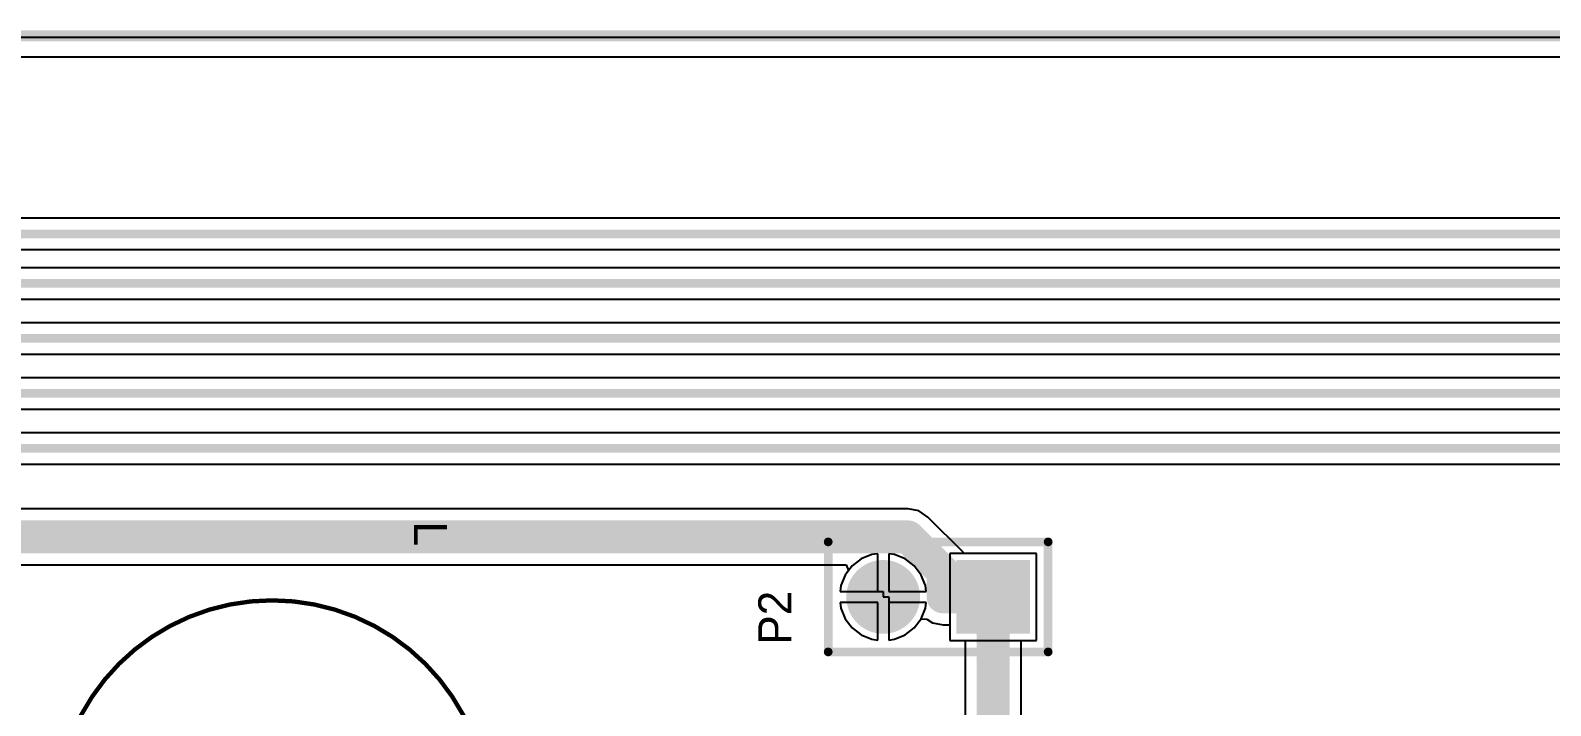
# Model space of a CAD drawing. Header units: millimetres. Extents: x 0.67 to 7.75, y 0.64 to 6.06.
# Drawn here: x 1.485 to 2.867, y 5.441 to 6.055 of the extents above; entities that cross this region are included whole.
import ezdxf

# ---------------------------------------------------------------- set-up
doc = ezdxf.new("R2010")
doc.units = ezdxf.units.MM
doc.header["$MEASUREMENT"] = 0
for name, color, linetype in [('BottomLayer', 5, 'Continuous'), ('BottomSolder', 6, 'Continuous'), ('MultiLayer', 9, 'Continuous'), ('PadHoleLayer', 156, 'Continuous'), ('TopLayer', 1, 'Continuous'), ('TopOverlay', 2, 'Continuous'), ('TopSolder', 216, 'Continuous')]:
    doc.layers.add(name, color=color, linetype=linetype)

# ---------------------------------------------------------------- blocks, each defined once
blk = doc.blocks.new('HDR1X2_21')
at = {"layer": 'BottomLayer', "const_width": 0.0295}
blk.add_lwpolyline([(0.0852, 0, 1), (0.1148, 0, 1)], format="xyb", close=True, dxfattribs=at)
at = {"layer": 'BottomLayer'}
blk.add_solid([(-0.0295, -0.0295), (0.0295, -0.0295), (-0.0295, 0.0295), (0.0295, 0.0295)], dxfattribs=at)
at = {"layer": 'BottomSolder', "const_width": 0.0335}
blk.add_lwpolyline([(0.0832, 0, 1), (0.1168, 0, 1)], format="xyb", close=True, dxfattribs=at)
at = {"layer": 'BottomSolder'}
blk.add_solid([(-0.0335, -0.0335), (0.0335, -0.0335), (-0.0335, 0.0335), (0.0335, 0.0335)], dxfattribs=at)
at = {"layer": 'MultiLayer', "const_width": 0.0295}
blk.add_lwpolyline([(0.0852, 0, 1), (0.1148, 0, 1)], format="xyb", close=True, dxfattribs=at)
at = {"layer": 'MultiLayer'}
blk.add_solid([(-0.0295, -0.0295), (0.0295, -0.0295), (-0.0295, 0.0295), (0.0295, 0.0295)], dxfattribs=at)
at = {"layer": 'PadHoleLayer', "const_width": 0.0177}
for points in [[(-0.0089, 0, 1), (0.0089, 0, 1)], [(0.0911, 0, 1), (0.1089, 0, 1)]]:
    blk.add_lwpolyline(points, format="xyb", close=True, dxfattribs=at)
at = {"layer": 'TopLayer', "const_width": 0.0295}
blk.add_lwpolyline([(0.0852, 0, 1), (0.1148, 0, 1)], format="xyb", close=True, dxfattribs=at)
at = {"layer": 'TopLayer'}
blk.add_solid([(-0.0295, -0.0295), (0.0295, -0.0295), (-0.0295, 0.0295), (0.0295, 0.0295)], dxfattribs=at)
at = {"layer": 'TopOverlay', "const_width": 0.00787}
for points in [[(-0.05, 0.05), (-0.05, -0.05)], [(0.15, 0.05), (-0.05, 0.05)], [(0.15, 0.05), (0.15, -0.05)], [(0.15, -0.05), (-0.05, -0.05)]]:
    blk.add_lwpolyline(points, dxfattribs=at)
at = {"layer": 'TopOverlay', "const_width": 0.00394}
for points in [[(-0.052, 0.05, 1), (-0.048, 0.05, 1)], [(-0.052, 0.05, 1), (-0.048, 0.05, 1)], [(0.148, 0.05, 1), (0.152, 0.05, 1)], [(0.148, 0.05, 1), (0.152, 0.05, 1)], [(-0.052, -0.05, 1), (-0.048, -0.05, 1)], [(-0.052, -0.05, 1), (-0.048, -0.05, 1)], [(0.148, -0.05, 1), (0.152, -0.05, 1)], [(0.148, -0.05, 1), (0.152, -0.05, 1)]]:
    blk.add_lwpolyline(points, format="xyb", close=True, dxfattribs=at)
at = {"layer": 'TopSolder', "const_width": 0.0335}
blk.add_lwpolyline([(0.0832, 0, 1), (0.1168, 0, 1)], format="xyb", close=True, dxfattribs=at)
at = {"layer": 'TopSolder'}
blk.add_solid([(-0.0335, -0.0335), (0.0335, -0.0335), (-0.0335, 0.0335), (0.0335, 0.0335)], dxfattribs=at)
blk = doc.blocks.new('PCBC_________1_35')
at = {"layer": 'BottomLayer', "const_width": 0.03}
for points in [[(-0.015, 0, 1), (0.015, 0, 1)], [(0.1819, 0, 1), (0.2119, 0, 1)]]:
    blk.add_lwpolyline(points, format="xyb", close=True, dxfattribs=at)
at = {"layer": 'BottomSolder', "const_width": 0.034}
for points in [[(-0.017, 0, 1), (0.017, 0, 1)], [(0.1799, 0, 1), (0.2139, 0, 1)]]:
    blk.add_lwpolyline(points, format="xyb", close=True, dxfattribs=at)
at = {"layer": 'MultiLayer', "const_width": 0.03}
for points in [[(-0.015, 0, 1), (0.015, 0, 1)], [(0.1819, 0, 1), (0.2119, 0, 1)]]:
    blk.add_lwpolyline(points, format="xyb", close=True, dxfattribs=at)
at = {"layer": 'PadHoleLayer', "const_width": 0.0197}
for points in [[(-0.0098, 0, 1), (0.0098, 0, 1)], [(0.187, 0, 1), (0.2067, 0, 1)]]:
    blk.add_lwpolyline(points, format="xyb", close=True, dxfattribs=at)
at = {"layer": 'TopLayer', "const_width": 0.03}
for points in [[(-0.015, 0, 1), (0.015, 0, 1)], [(0.1819, 0, 1), (0.2119, 0, 1)]]:
    blk.add_lwpolyline(points, format="xyb", close=True, dxfattribs=at)
at = {"layer": 'TopOverlay'}
for points, const_width in [([(0.2913, 0, 1), (-0.1024, 0, 1)], 0.00394), ([(-0.1033, 0, 1), (-0.1014, 0, 1)], 0.00197), ([(0.2904, 0, 1), (0.2923, 0, 1)], 0.00197)]:
    blk.add_lwpolyline(points, format="xyb", close=True, dxfattribs=dict(at, const_width=const_width))
at = {"layer": 'TopSolder', "const_width": 0.034}
for points in [[(-0.017, 0, 1), (0.017, 0, 1)], [(0.1799, 0, 1), (0.2139, 0, 1)]]:
    blk.add_lwpolyline(points, format="xyb", close=True, dxfattribs=at)

msp = doc.modelspace()

# ---------------------------------------------------------------- linework, layer by layer
at = {"layer": 'BottomLayer'}
for p, q in [((0.677, 6.049), (7.738, 6.049)), ((3.513, 5.8843), (1.065, 5.8843)), ((1.0709, 5.8557), (3.4693, 5.8557)), ((3.463, 5.8393), (1.1, 5.8393)), ((1.1059, 5.8107), (3.4267, 5.8107)), ((3.413, 5.7893), (1.11, 5.7893)), ((1.1159, 5.7607), (3.3767, 5.7607)), ((3.363, 5.7393), (1.115, 5.7393)), ((1.1209, 5.7107), (3.3267, 5.7107)), ((3.313, 5.6893), (1.18, 5.6893)), ((1.1859, 5.6607), (3.313, 5.6607)), ((2.2401, 5.5745), (2.2318, 5.5682)), ((2.2497, 5.5785), (2.2401, 5.5745)), ((2.255, 5.5792), (2.2497, 5.5785)), ((2.255, 5.545), (2.255, 5.5792)), ((2.2703, 5.5785), (2.265, 5.5792)), ((2.265, 5.5792), (2.265, 5.545)), ((2.2799, 5.5745), (2.2703, 5.5785)), ((2.2882, 5.5682), (2.2799, 5.5745)), ((2.3995, 5.5795), (2.3205, 5.5795)), ((2.3205, 5.5795), (2.3205, 5.5005)), ((2.3995, 5.5005), (2.3995, 5.5795)), ((2.2255, 5.5599), (2.2215, 5.5503)), ((2.2318, 5.5682), (2.2255, 5.5599)), ((2.2945, 5.5599), (2.2882, 5.5682)), ((2.2985, 5.5503), (2.2945, 5.5599)), ((2.2215, 5.5503), (2.2208, 5.545)), ((2.2208, 5.545), (2.255, 5.545)), ((2.265, 5.545), (2.2992, 5.545)), ((2.2992, 5.545), (2.2985, 5.5503)), ((2.255, 5.535), (2.2208, 5.535)), ((2.2208, 5.535), (2.2215, 5.5297)), ((2.2215, 5.5297), (2.2255, 5.5201)), ((2.255, 5.5008), (2.255, 5.535)), ((2.2992, 5.535), (2.265, 5.535)), ((2.265, 5.535), (2.265, 5.5008)), ((2.2945, 5.5201), (2.2985, 5.5297)), ((2.2985, 5.5297), (2.2992, 5.535)), ((2.2255, 5.5201), (2.2318, 5.5118)), ((2.2882, 5.5118), (2.2945, 5.5201)), ((2.2318, 5.5118), (2.2401, 5.5055)), ((2.2401, 5.5055), (2.2497, 5.5015)), ((2.2497, 5.5015), (2.255, 5.5008)), ((2.265, 5.5008), (2.2703, 5.5015)), ((2.2703, 5.5015), (2.2799, 5.5055)), ((2.2799, 5.5055), (2.2882, 5.5118)), ((2.3205, 5.5005), (2.3995, 5.5005))]:
    msp.add_line(p, q, dxfattribs=at)
at = {"layer": 'BottomLayer', "const_width": 0.008}
for points in [[(1.065, 5.87), (4.55, 5.87)], [(1.1, 5.825), (3.495, 5.825)], [(1.11, 5.775), (3.445, 5.775)], [(1.115, 5.725), (3.395, 5.725)], [(1.18, 5.675), (3.345, 5.675)]]:
    msp.add_lwpolyline(points, dxfattribs=at)
at = {"layer": 'TopLayer'}
for p, q in [((0.691, 6.031), (7.737, 6.031)), ((2.2826, 5.62), (1.4645, 5.62)), ((2.2923, 5.6181), (2.2826, 5.62)), ((2.3006, 5.6126), (2.2923, 5.6181)), ((2.3326, 5.5806), (2.3006, 5.6126)), ((2.3333, 5.5795), (2.3326, 5.5806)), ((2.3995, 5.5795), (2.3333, 5.5795)), ((2.3995, 5.5005), (2.3995, 5.5795)), ((1.4751, 5.569), (2.2262, 5.569)), ((2.2255, 5.5599), (2.2215, 5.5503)), ((2.2286, 5.564), (2.2255, 5.5599)), ((2.2262, 5.569), (2.2286, 5.564)), ((2.2215, 5.5503), (2.2208, 5.545)), ((2.2208, 5.545), (2.26, 5.545)), ((2.26, 5.545), (2.26, 5.54)), ((2.255, 5.535), (2.2208, 5.535)), ((2.2208, 5.535), (2.2215, 5.5297)), ((2.2215, 5.5297), (2.2255, 5.5201)), ((2.255, 5.5008), (2.255, 5.535)), ((2.26, 5.54), (2.265, 5.54)), ((2.265, 5.54), (2.265, 5.5008)), ((2.2255, 5.5201), (2.2318, 5.5118)), ((2.2882, 5.5118), (2.2933, 5.5185)), ((2.2933, 5.5185), (2.2947, 5.5201)), ((2.2947, 5.5201), (2.2998, 5.5198)), ((2.2998, 5.5198), (2.3048, 5.5165)), ((2.3048, 5.5165), (2.3145, 5.5145)), ((2.2318, 5.5118), (2.2401, 5.5055)), ((2.2401, 5.5055), (2.2497, 5.5015)), ((2.2497, 5.5015), (2.255, 5.5008)), ((2.265, 5.5008), (2.2703, 5.5015)), ((2.2703, 5.5015), (2.2799, 5.5055)), ((2.2799, 5.5055), (2.2882, 5.5118)), ((2.3145, 5.5145), (2.3205, 5.5145)), ((2.3205, 5.5145), (2.3205, 5.5005)), ((2.3205, 5.5005), (2.3345, 5.5005)), ((2.3345, 5.5005), (2.3345, 5.2)), ((2.3855, 5.2106), (2.3855, 5.5005)), ((2.3855, 5.5005), (2.3995, 5.5005))]:
    msp.add_line(p, q, dxfattribs=at)
at = {"layer": 'TopLayer', "const_width": 0.03}
for points in [[(1.4645, 5.5945), (2.2826, 5.5945)], [(2.2826, 5.5945), (2.3145, 5.5626)], [(2.3145, 5.54), (2.3145, 5.5626)], [(2.3145, 5.54), (2.36, 5.54)], [(2.36, 5.2), (2.36, 5.54)]]:
    msp.add_lwpolyline(points, dxfattribs=at)
at = {"layer": 'TopLayer', "const_width": 0.015}
for points in [[(2.2751, 5.5945, 1), (2.2901, 5.5945, 1)], [(2.2751, 5.5945, 1), (2.2901, 5.5945, 1)], [(2.307, 5.5626, 1), (2.322, 5.5626, 1)], [(2.307, 5.5626, 1), (2.322, 5.5626, 1)], [(2.307, 5.54, 1), (2.322, 5.54, 1)], [(2.307, 5.54, 1), (2.322, 5.54, 1)], [(2.3525, 5.54, 1), (2.3675, 5.54, 1)], [(2.3525, 5.54, 1), (2.3675, 5.54, 1)]]:
    msp.add_lwpolyline(points, format="xyb", close=True, dxfattribs=at)
at = {"layer": 'TopOverlay', "const_width": 0.01}
msp.add_lwpolyline([(0.67, 6.05), (7.57, 6.05)], dxfattribs=at)

# ---------------------------------------------------------------- block references
for name, p, rotation in [('HDR1X2_21', (2.36, 5.54), 180), ('PCBC_________1_35', (1.61, 5.34), 360)]:
    msp.add_blockref(name, p, dxfattribs=dict(rotation=rotation))

# ---------------------------------------------------------------- texts
at = {"layer": 'TopOverlay'}
for s, rotation, p in [('L', 270, (1.8335, 5.6085)), ('P2', 90, (2.1765, 5.4965))]:
    msp.add_text(s, height=0.03, rotation=rotation, dxfattribs=at).set_placement(p)

doc.saveas('drawing.dxf')
